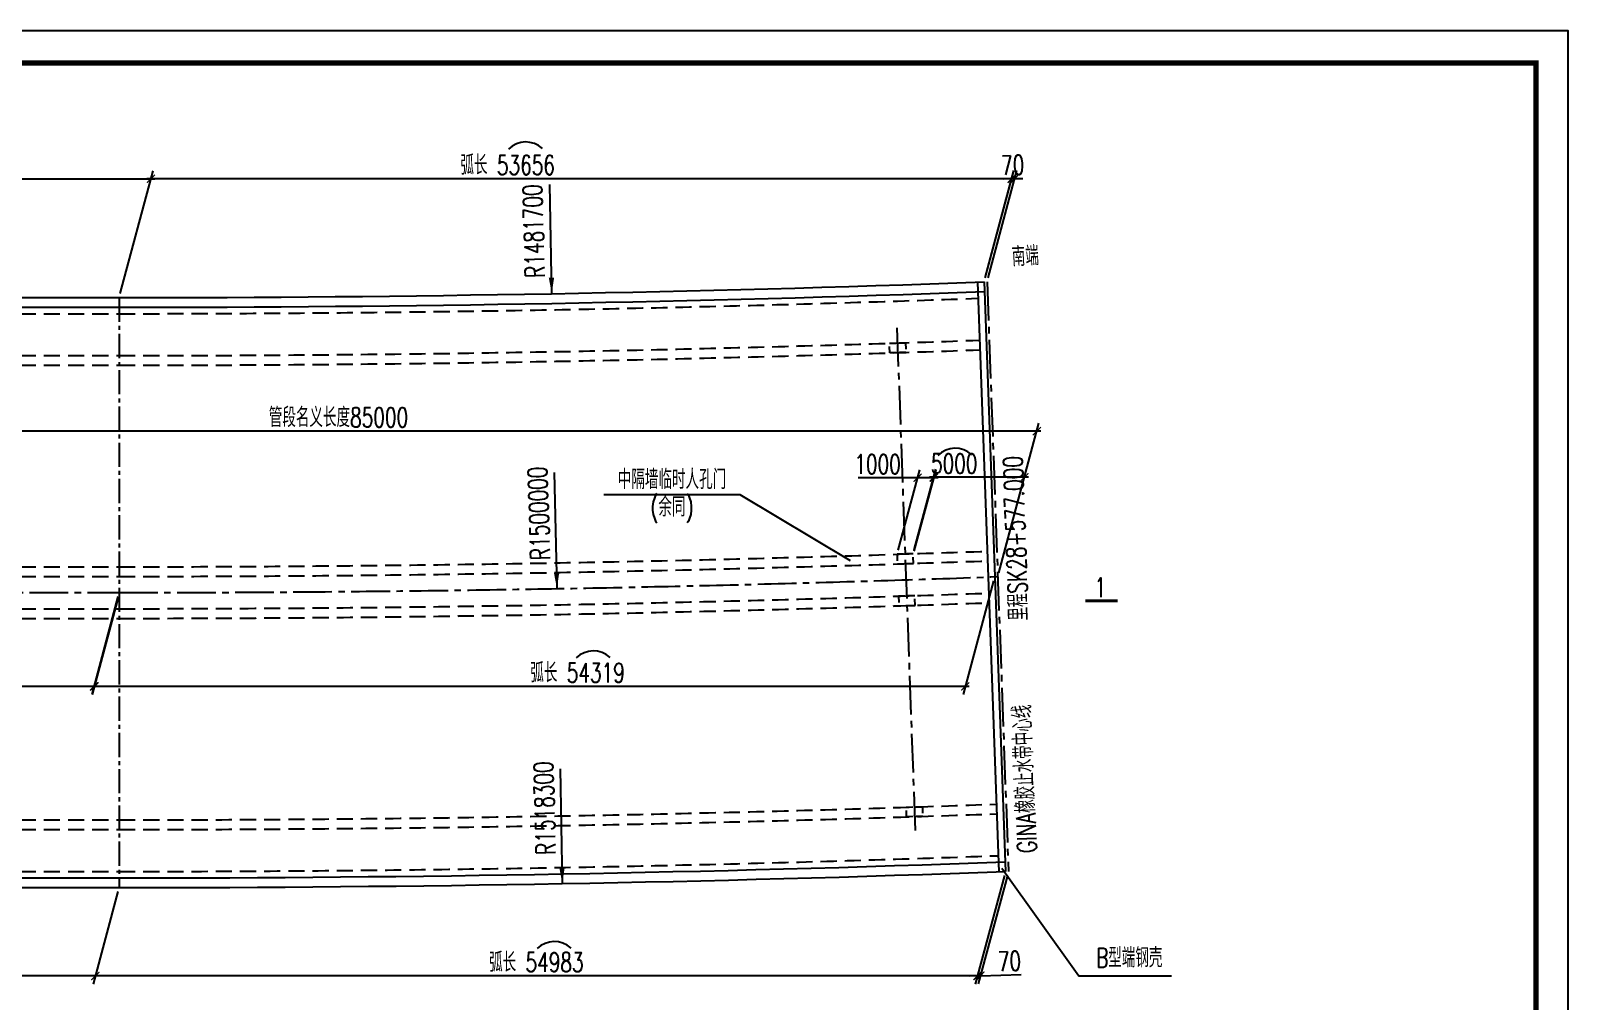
# Model space of a CAD drawing. Extents: x 469178 to 607089, y 116135 to 145965.
# Drawn here: x 487349 to 511178, y 130784 to 145835 of the extents above; entities that cross this region are included whole.
import ezdxf

# ---------------------------------------------------------------- set-up
doc = ezdxf.new("R2010")
doc.units = 0
doc.header["$LTSCALE"] = 100
doc.header["$MEASUREMENT"] = 0
for name, pattern in [('CENTER2', [1.125, 0.75, -0.125, 0.125, -0.125]), ('DASHED', [0.75, 0.5, -0.25]), ('DASHED2', [0.375, 0.25, -0.125])]:
    doc.linetypes.add(name, pattern=pattern)
doc.layers.get('0').update_dxf_attribs({"linetype": 'CONTINUOUS'})
doc.layers.get('Defpoints').update_dxf_attribs({"linetype": 'CONTINUOUS'})
for name, color, linetype in [('01 标  注', 1, 'CONTINUOUS'), ('02 结  构', 5, 'CONTINUOUS'), ('04 钢  筋', 6, 'CONTINUOUS'), ('4', 4, 'CONTINUOUS'), ('辅助线', 1, 'CONTINUOUS')]:
    doc.layers.add(name, color=color, linetype=linetype)
doc.styles.get("Standard").update_dxf_attribs({"font": 'txt1.shx', "width": 0.7, "bigfont": 'hztxt.shx'})
doc.dimstyles.new('1：400', dxfattribs={"dimscale": 100, "dimtxt": 3, "dimasz": 1.25, "dimexe": 1.25, "dimexo": 0.625, "dimtad": 1, "dimdec": 0, "dimlfac": 4, "dimdsep": 46, "dimtxsty": 'Standard', "dimblk": 'ARCHTICK', "dimcen": 2.5, "dimdle": 0.625, "dimclrt": 1, "dimadec": 0, "dimazin": 1, "dimtfac": 1, "dimtdec": 0, "dimtix": 1, "dimtmove": 0, "dimatfit": 3, "dimfxl": 0, "dimarcsym": 0})

# ---------------------------------------------------------------- blocks, each defined once
blk = doc.blocks.new('_ArchTick')
at = {"color": 0, "linetype": 'ByBlock', "const_width": 0.15}
blk.add_lwpolyline([(-0.5, -0.5), (0.5, 0.5)], dxfattribs=at)
blk = doc.blocks.new('*D4')
at = {"layer": '01 标  注', "color": 0, "lineweight": -2, "ltscale": 4}
for p, q in [((481093, 141759), (481604, 143664)), ((481508, 143539), (489273, 143539)), ((488734, 141759), (489244, 143664))]:
    blk.add_line(p, q, dxfattribs=at)
at = {"layer": 'Defpoints', "color": 0, "ltscale": 4}
for p in [(489211, 143539), (481077, 141696), (488717, 141696)]:
    blk.add_point(p, dxfattribs=at)
at = {"layer": '01 标  注', "color": 0, "lineweight": -2, "ltscale": 4, "xscale": 125, "yscale": 125, "zscale": 125, "rotation": 180}
blk.add_blockref('_ArchTick', (481570, 143539), dxfattribs=at)
at = {"layer": '01 标  注', "color": 0, "lineweight": -2, "ltscale": 4, "xscale": 125, "yscale": 125, "zscale": 125}
blk.add_blockref('_ArchTick', (489211, 143539), dxfattribs=at)
at = {"layer": '01 标  注', "color": 1, "ltscale": 4, "insert": (485390, 143752), "char_height": 300, "attachment_point": 5}
blk.add_mtext('30572', dxfattribs=at)
blk = doc.blocks.new('*D11')
at = {"layer": '01 标  注', "color": 0, "lineweight": -2, "ltscale": 4}
for p, q in [((481060, 137059), (480653, 135541)), ((488700, 137059), (488293, 135541)), ((488389, 135666), (480624, 135666))]:
    blk.add_line(p, q, dxfattribs=at)
at = {"layer": 'Defpoints', "color": 0, "ltscale": 4}
for p in [(481077, 137121), (488717, 137121), (480687, 135666)]:
    blk.add_point(p, dxfattribs=at)
at = {"layer": '01 标  注', "color": 0, "lineweight": -2, "ltscale": 4, "xscale": 125, "yscale": 125, "zscale": 125, "rotation": 180}
blk.add_blockref('_ArchTick', (480687, 135666), dxfattribs=at)
at = {"layer": '01 标  注', "color": 0, "lineweight": -2, "ltscale": 4, "xscale": 125, "yscale": 125, "zscale": 125}
blk.add_blockref('_ArchTick', (488327, 135666), dxfattribs=at)
at = {"layer": '01 标  注', "color": 1, "ltscale": 4, "insert": (484507, 135879), "char_height": 300, "attachment_point": 5}
blk.add_mtext('30572', dxfattribs=at)
blk = doc.blocks.new('*D13')
at = {"layer": '01 标  注', "color": 0, "lineweight": -2, "ltscale": 4}
for p, q in [((481060, 132484), (480676, 131051)), ((488700, 132484), (488316, 131051)), ((488412, 131176), (480647, 131176))]:
    blk.add_line(p, q, dxfattribs=at)
at = {"layer": 'Defpoints', "color": 0, "ltscale": 4}
for p in [(481077, 132546), (488717, 132546), (480710, 131176)]:
    blk.add_point(p, dxfattribs=at)
at = {"layer": '01 标  注', "color": 0, "lineweight": -2, "ltscale": 4, "xscale": 125, "yscale": 125, "zscale": 125, "rotation": 180}
blk.add_blockref('_ArchTick', (480710, 131176), dxfattribs=at)
at = {"layer": '01 标  注', "color": 0, "lineweight": -2, "ltscale": 4, "xscale": 125, "yscale": 125, "zscale": 125}
blk.add_blockref('_ArchTick', (488350, 131176), dxfattribs=at)
at = {"layer": '01 标  注', "color": 1, "ltscale": 4, "insert": (484530, 131389), "char_height": 300, "attachment_point": 5}
blk.add_mtext('30572', dxfattribs=at)
blk = doc.blocks.new('*D12')
at = {"layer": '01 标  注', "color": 0, "lineweight": -2}
for p, q in [((502438, 132733), (501987, 131051)), ((488700, 132484), (488316, 131051)), ((502083, 131176), (488287, 131176))]:
    blk.add_line(p, q, dxfattribs=at)
at = {"layer": 'Defpoints', "color": 0}
for p in [(502454, 132795), (488717, 132546), (488350, 131176)]:
    blk.add_point(p, dxfattribs=at)
at = {"layer": '01 标  注', "color": 0, "lineweight": -2, "xscale": 125, "yscale": 125, "zscale": 125, "rotation": 180}
blk.add_blockref('_ArchTick', (488350, 131176), dxfattribs=at)
at = {"layer": '01 标  注', "color": 0, "lineweight": -2, "xscale": 125, "yscale": 125, "zscale": 125}
blk.add_blockref('_ArchTick', (502021, 131176), dxfattribs=at)
at = {"layer": '01 标  注', "color": 1, "insert": (495185, 131389), "char_height": 300, "attachment_point": 5}
blk.add_mtext('弧长 54983', dxfattribs=at)
blk = doc.blocks.new('*D3')
at = {"layer": '01 标  注', "color": 0, "lineweight": -2}
for p, q in [((488734, 141759), (489244, 143664)), ((502614, 143539), (489148, 143539)), ((502140, 142002), (502585, 143664))]:
    blk.add_line(p, q, dxfattribs=at)
at = {"layer": 'Defpoints', "color": 0}
for p in [(489211, 143539), (502123, 141939), (488717, 141696)]:
    blk.add_point(p, dxfattribs=at)
at = {"layer": '01 标  注', "color": 0, "lineweight": -2, "xscale": 125, "yscale": 125, "zscale": 125, "rotation": 180}
blk.add_blockref('_ArchTick', (489211, 143539), dxfattribs=at)
at = {"layer": '01 标  注', "color": 0, "lineweight": -2, "xscale": 125, "yscale": 125, "zscale": 125}
blk.add_blockref('_ArchTick', (502552, 143539), dxfattribs=at)
at = {"layer": '01 标  注', "color": 1, "insert": (494741, 143752), "char_height": 300, "attachment_point": 5}
blk.add_mtext('弧长 53656', dxfattribs=at)
blk = doc.blocks.new('*D7')
at = {"layer": '01 标  注', "color": 0, "lineweight": -2}
for p, q in [((481046, 137184), (481734, 139751)), ((502353, 137430), (502975, 139751)), ((503004, 139626), (481638, 139626))]:
    blk.add_line(p, q, dxfattribs=at)
at = {"layer": 'Defpoints', "color": 0}
for p in [(481700, 139626), (502336, 137367), (481029, 137121)]:
    blk.add_point(p, dxfattribs=at)
at = {"layer": '01 标  注', "color": 0, "lineweight": -2, "xscale": 125, "yscale": 125, "zscale": 125, "rotation": 180}
blk.add_blockref('_ArchTick', (481700, 139626), dxfattribs=at)
at = {"layer": '01 标  注', "color": 0, "lineweight": -2, "xscale": 125, "yscale": 125, "zscale": 125}
blk.add_blockref('_ArchTick', (502941, 139626), dxfattribs=at)
at = {"layer": '01 标  注', "color": 1, "insert": (492118, 139838), "char_height": 300, "attachment_point": 5}
blk.add_mtext('管段名义长度85000', dxfattribs=at)
blk = doc.blocks.new('*D10')
at = {"layer": '01 标  注', "color": 0, "lineweight": -2}
for p, q in [((502272, 137305), (501799, 135541)), ((488704, 137043), (488302, 135541)), ((501895, 135666), (488273, 135666))]:
    blk.add_line(p, q, dxfattribs=at)
at = {"layer": 'Defpoints', "color": 0}
for p in [(502289, 137367), (488721, 137106), (488335, 135666)]:
    blk.add_point(p, dxfattribs=at)
at = {"layer": '01 标  注', "color": 0, "lineweight": -2, "xscale": 125, "yscale": 125, "zscale": 125, "rotation": 180}
blk.add_blockref('_ArchTick', (488335, 135666), dxfattribs=at)
at = {"layer": '01 标  注', "color": 0, "lineweight": -2, "xscale": 125, "yscale": 125, "zscale": 125}
blk.add_blockref('_ArchTick', (501833, 135666), dxfattribs=at)
at = {"layer": '01 标  注', "color": 1, "insert": (495824, 135879), "char_height": 300, "attachment_point": 5}
blk.add_mtext('弧长 54319', dxfattribs=at)
blk = doc.blocks.new('*D6')
at = {"layer": '01 标  注', "color": 0, "lineweight": -2}
for p, q in [((501042, 137786), (501376, 139034)), ((502353, 137430), (502783, 139034)), ((502812, 138909), (501280, 138909))]:
    blk.add_line(p, q, dxfattribs=at)
at = {"layer": 'Defpoints', "color": 0}
for p in [(501343, 138909), (501025, 137723), (502336, 137368)]:
    blk.add_point(p, dxfattribs=at)
at = {"layer": '01 标  注', "color": 0, "lineweight": -2, "xscale": 125, "yscale": 125, "zscale": 125, "rotation": 180}
blk.add_blockref('_ArchTick', (501343, 138909), dxfattribs=at)
at = {"layer": '01 标  注', "color": 0, "lineweight": -2, "xscale": 125, "yscale": 125, "zscale": 125}
blk.add_blockref('_ArchTick', (502749, 138909), dxfattribs=at)
at = {"layer": '01 标  注', "color": 1, "insert": (501661, 139121), "char_height": 300, "attachment_point": 5}
blk.add_mtext('5000', dxfattribs=at)
blk = doc.blocks.new('*D5')
at = {"layer": '01 标  注', "color": 0, "lineweight": -2}
for p, q in [((500792, 137778), (501126, 139027)), ((501042, 137762), (501381, 139027)), ((501093, 138902), (500175, 138902)), ((501410, 138902), (501093, 138902))]:
    blk.add_line(p, q, dxfattribs=at)
at = {"layer": 'Defpoints', "color": 0}
for p in [(501093, 138902), (500775, 137716), (501025, 137700)]:
    blk.add_point(p, dxfattribs=at)
at = {"layer": '01 标  注', "color": 0, "lineweight": -2, "xscale": 125, "yscale": 125, "zscale": 125, "rotation": 180}
blk.add_blockref('_ArchTick', (501093, 138902), dxfattribs=at)
at = {"layer": '01 标  注', "color": 0, "lineweight": -2, "xscale": 125, "yscale": 125, "zscale": 125}
blk.add_blockref('_ArchTick', (501347, 138902), dxfattribs=at)
at = {"layer": '01 标  注', "color": 1, "insert": (500473, 139114), "char_height": 300, "attachment_point": 5}
blk.add_mtext('1000', dxfattribs=at)
blk = doc.blocks.new('*D16')
at = {"layer": '01 标  注', "color": 0, "lineweight": -2}
for p, q in [((502140, 142002), (502585, 143665)), ((502187, 142004), (502633, 143667)), ((502552, 143539), (502427, 143535)), ((502552, 143539), (502599, 143541)), ((502599, 143541), (502724, 143545))]:
    blk.add_line(p, q, dxfattribs=at)
at = {"layer": 'Defpoints', "color": 0}
for p in [(502599, 143541), (502123, 141939), (502170, 141941)]:
    blk.add_point(p, dxfattribs=at)
at = {"layer": '01 标  注', "color": 0, "lineweight": -2, "xscale": 125, "yscale": 125, "zscale": 125}
for p, rotation in [((502552, 143539), 2.076758102199427), ((502599, 143541), 182.0767581021995)]:
    blk.add_blockref('_ArchTick', p, dxfattribs=dict(at, rotation=rotation))
at = {"layer": '01 标  注', "color": 1, "insert": (502568, 143752), "char_height": 300, "attachment_point": 5, "rotation": 2.0768}
blk.add_mtext('70', dxfattribs=at)
blk = doc.blocks.new('*D17')
at = {"layer": '01 标  注', "color": 0, "lineweight": -2}
for p, q in [((502438, 132732), (501987, 131050)), ((502485, 132734), (502034, 131052)), ((502021, 131176), (501896, 131172)), ((502021, 131176), (502068, 131178)), ((502068, 131178), (502700, 131201))]:
    blk.add_line(p, q, dxfattribs=at)
at = {"layer": 'Defpoints', "color": 0}
for p in [(502454, 132795), (502502, 132797), (502068, 131178)]:
    blk.add_point(p, dxfattribs=at)
at = {"layer": '01 标  注', "color": 0, "lineweight": -2, "xscale": 125, "yscale": 125, "zscale": 125}
for p, rotation in [((502021, 131176), 2.076271474467717), ((502068, 131178), 182.0762714744677)]:
    blk.add_blockref('_ArchTick', p, dxfattribs=dict(at, rotation=rotation))
at = {"layer": '01 标  注', "color": 1, "insert": (502517, 131407), "char_height": 300, "attachment_point": 5, "rotation": 2.0763}
blk.add_mtext('70', dxfattribs=at)

msp = doc.modelspace()

# ---------------------------------------------------------------- linework, layer by layer
msp.add_lwpolyline([(469177.78, 116134.65), (511177.78, 116134.65), (511177.78, 145834.65), (469177.78, 145834.65)], close=True)
at = {"const_width": 80}
msp.add_lwpolyline([(471677.78, 116634.65), (510677.78, 116634.65), (510677.78, 145334.65), (471677.78, 145334.65)], close=True, dxfattribs=at)
at = {"layer": '01 标  注'}
for p, q in [((495387.95, 143447.49), (495420.96, 141757.09)), ((495460.23, 138983.59), (495501.24, 137182.53)), ((495551.86, 134385.9), (495584.03, 132608.55))]:
    msp.add_line(p, q, dxfattribs=at)
for points in [[(500053.22, 137614.18), (498344.89, 138639.18), (496228.72, 138639.18)], [(502396.99, 132847.77), (503594.81, 131176.18), (505029.11, 131176.18)]]:
    msp.add_lwpolyline(points, dxfattribs=at)
at = {"layer": '01 标  注', "const_width": 50}
msp.add_lwpolyline([(504195.39, 136992.71), (503695.39, 136992.71)], dxfattribs=at)
at = {"layer": '01 标  注'}
for points in [[(495460.49, 142007.85), (495377.17, 142006.22), (495423.71, 141757.08)], [(495539.95, 137433.42), (495456.64, 137431.52), (495503.99, 137182.53)], [(495623.92, 132859.25), (495540.6, 132857.74), (495586.78, 132608.53)]]:
    msp.add_solid(points, dxfattribs=at)
at = {"layer": '02 结  构', "ltscale": 0.6}
for p, q in [((502022.98, 141935.41), (502354.56, 132791.42)), ((502122.91, 141939.03), (502454.49, 132795.04)), ((481076.66, 141696.36), (488716.82, 141696.36)), ((481076.66, 141546.36), (488716.82, 141546.36)), ((481076.66, 132696.36), (488716.82, 132696.36)), ((481076.66, 132546.36), (488716.82, 132546.36))]:
    msp.add_line(p, q, dxfattribs=at)
at = {"layer": '02 结  构', "linetype": 'DASHED', "ltscale": 5}
msp.add_line((481176.66, 137521.36), (488716.82, 137521.36), dxfattribs=at)
for points in [[(481176.66, 141446.36), (488716.82, 141446.36, 0.00898256), (502032.04, 141685.59, 0.00898256)], [(481176.66, 140796.36), (488716.82, 140796.36, 0.0089827), (502055.59, 141036.02)], [(481176.66, 140646.36), (488716.82, 140646.36, 0.00898273), (502061.03, 140886.11)], [(481176.66, 137371.36), (488716.82, 137371.36, 0.00898342), (502179.71, 137613.26)], [(481176.66, 136871.36), (488716.82, 136871.36, 0.00898353), (502197.83, 137113.59)], [(481176.66, 136721.36), (488716.82, 136721.36, 0.00898356), (502203.26, 136963.69)], [(481176.66, 133596.36), (488716.82, 133596.36, 0.0089842), (502316.51, 133840.74)], [(481176.66, 133446.36), (488716.82, 133446.36, 0.00898424), (502321.94, 133690.84)], [(481176.66, 132796.36), (488716.82, 132796.36, 0.00898437), (502345.5, 133041.27, 0.00898437)]]:
    msp.add_lwpolyline(points, format="xyb", dxfattribs=at)
at = {"layer": '02 结  构', "ltscale": 0.6}
for radius, end in [(370425, 272.0740513), (370575, 272.0740513), (379425, 272.0741165), (379575, 272.0741165)]:
    msp.add_arc((488716.82, 512121.36), radius, 270, end, dxfattribs=at)
at = {"layer": '02 结  构', "linetype": 'DASHED', "ltscale": 5}
msp.add_arc((488716.82, 512121.36), 374600, 270, 272.0587863, dxfattribs=at)
at = {"layer": '04 钢  筋', "ltscale": 4}
msp.add_line((488716.82, 137121.36), (488716.82, 137121.36), dxfattribs=at)
at = {"layer": '04 钢  筋', "color": 1, "linetype": 'Continuous', "ltscale": 4}
for centre in [(495021.39, 143728.61), (501675.84, 138978.07), (496070.47, 135836.49), (495464.56, 131328.74)]:
    msp.add_arc(centre, 380.62, 47.434207, 134.639845, dxfattribs=at)
at = {"layer": '4', "color": 0, "linetype": 'DASHED2', "ltscale": 4}
for points in [[(500661.82, 140839.03), (500656.38, 140988.94), (500906.28, 140996.15), (500911.72, 140846.25)], [(500780.5, 137566.08), (501030.4, 137573.31), (501024.97, 137723.22), (500775.06, 137715.98)], [(500804.05, 136916.49), (501053.96, 136923.73), (501048.52, 137073.63), (500798.62, 137066.4)], [(500922.74, 133643.55), (500917.3, 133793.46), (501167.2, 133800.71), (501172.64, 133650.8)]]:
    msp.add_lwpolyline(points, close=True, dxfattribs=at)
at = {"layer": '辅助线', "linetype": 'CENTER2', "ltscale": 8}
for p, q in [((502170.38, 141940.75), (502501.96, 132796.76)), ((500772.83, 141227.01), (501058.72, 133343.1)), ((481029.16, 137121.36), (488716.82, 137121.36))]:
    msp.add_line(p, q, dxfattribs=at)
at = {"layer": '辅助线', "linetype": 'CENTER2', "ltscale": 5}
msp.add_line((488716.82, 141696.36), (488716.82, 132546.36), dxfattribs=at)
at = {"layer": '辅助线', "linetype": 'CENTER2', "ltscale": 8}
msp.add_arc((488716.82, 512121.36), 375000, 270, 272.0813418, dxfattribs=at)

# ---------------------------------------------------------------- texts
at = {"layer": '01 标  注', "width": 0.7}
msp.add_text('GINA橡胶止水带中心线        里程SK28+577.000', height=300, rotation=92.093764, dxfattribs=at).set_placement((502943.24, 133087.81))
at = {"layer": '01 标  注', "char_height": 300, "attachment_point": 5}
for s, insert, rotation in [('R1481700 ', (495144.19, 142726.98), 91.819122), ('南端', (502763.1, 142338.85), 3.296911), ('R1500000', (495224.78, 138350.5), 92.004697), ('中隔墙临时人孔门', (497286.8, 138876.68), 360), ('(余同)', (497286.8, 138401.68), 360), ('R1518300', (495313.03, 133777.79), 91.737487)]:
    msp.add_mtext(s, dxfattribs=dict(at, insert=insert, rotation=rotation))
for s, insert in [('1', (503927.04, 137201.94)), ('B型端钢壳', (504374.04, 131458.51))]:
    msp.add_mtext(s, dxfattribs=dict(at, insert=insert))

# ---------------------------------------------------------------- dimensions: what is measured, and where the dimension line sits
at = {"layer": '01 标  注'}
for base, p1, p2, text, picture, middle in [((489210.56, 143539.03), (502122.91, 141939.03), (488716.82, 141696.36), '弧长 53656', '*D3', (494741.15, 143539.03)), ((481700.19, 139625.68), (502336.17, 137367.03), (481029.16, 137121.36), '管段名义长度85000', '*D7', (492117.52, 139625.68)), ((501092.75, 138901.59), (501024.97, 137699.69), (500775.06, 137715.98), '1000', '*D5', (500473.39, 138901.59)), ((501342.64, 138908.79), (502336.17, 137367.7), (501024.97, 137723.22), '5000', '*D6', (501661.09, 138908.79)), ((488335.25, 135666.13), (502288.7, 137367.03), (488721, 137105.76), '弧长 54319', '*D10', (495823.91, 135666.13))]:
    dim = msp.add_linear_dim(base=base, p1=p1, p2=p2, text=text, dimstyle='1：400', dxfattribs=at)
    dim.commit()
    dim.dimension.update_dxf_attribs({"geometry": picture, "text_midpoint": middle, "dimtype": 160})
at = {"layer": '01 标  注', "ltscale": 4}
for base, p1, p2, picture, middle in [((489210.56, 143539.03), (481076.66, 141696.36), (488716.82, 141696.36), '*D4', (485390.48, 143751.53)), ((480686.73, 135666.13), (488716.82, 137121.36), (481076.66, 137121.36), '*D11', (484506.81, 135878.63)), ((480709.52, 131176.18), (488716.82, 132546.36), (481076.66, 132546.36), '*D13', (484529.6, 131388.68))]:
    dim = msp.add_linear_dim(base=base, p1=p1, p2=p2, angle=180, text='30572', dimstyle='1：400', dxfattribs=at)
    dim.commit()
    dim.dimension.update_dxf_attribs({"geometry": picture, "text_midpoint": middle})
at = {"layer": '01 标  注'}
dim = msp.add_aligned_dim(p1=(502122.91, 141939.03), p2=(502170.38, 141940.75), distance=1583.41, text='70', dimstyle='1：400', dxfattribs=at)
dim.commit()
dim.dimension.update_dxf_attribs({"geometry": '*D16', "text_midpoint": (502567.67, 143752.25)})
dim = msp.add_linear_dim(base=(488349.68, 131176.18), p1=(502454.49, 132795.04), p2=(488716.82, 132546.36), text='弧长 54983', dimstyle='1：400', dxfattribs=at)
dim.commit()
dim.dimension.update_dxf_attribs({"geometry": '*D12', "text_midpoint": (495185.2, 131388.68)})
dim = msp.add_linear_dim(base=(502068.19, 131177.9), p1=(502454.49, 132795.04), p2=(502501.96, 132796.76), angle=2.076271, text='70', dimstyle='1：400', dxfattribs=at)
dim.commit()
dim.dimension.update_dxf_attribs({"geometry": '*D17', "text_midpoint": (502524.42, 131194.44), "dimtype": 161})

doc.saveas('drawing.dxf')
